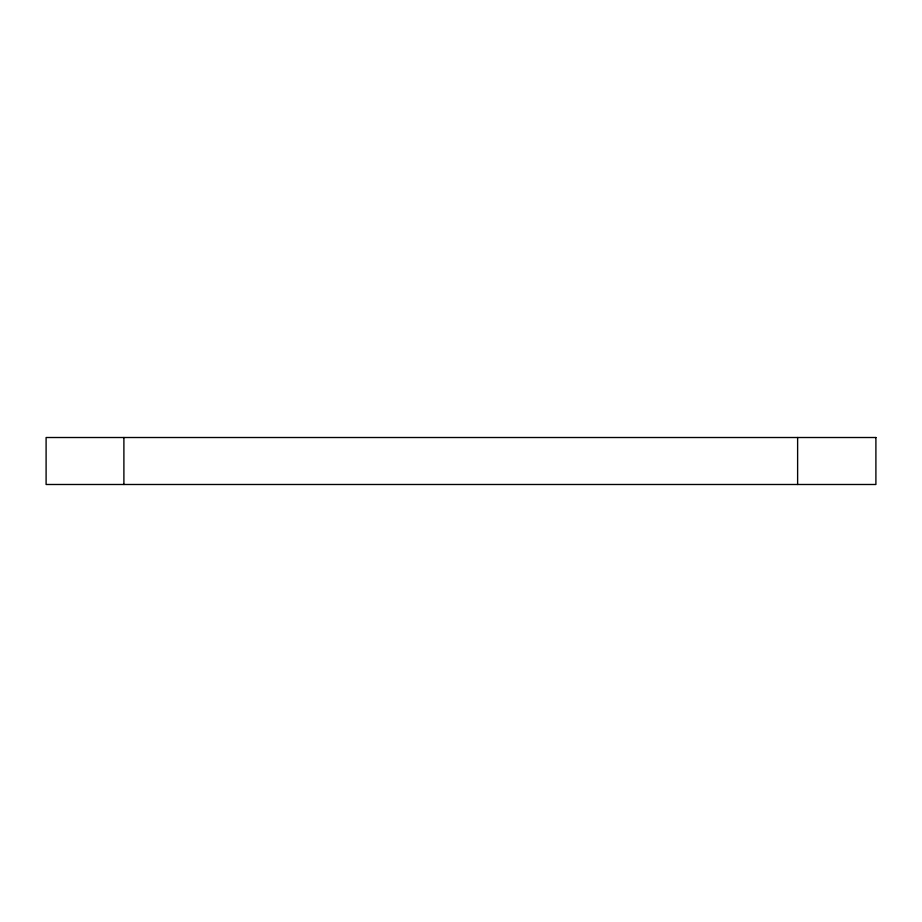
<?xml version="1.0" encoding="UTF-8"?>
<svg xmlns="http://www.w3.org/2000/svg" width="922" height="922" viewBox="0 0 922 922"><rect width="100%" height="100%" fill="white"/><g stroke="black" fill="none" stroke-linecap="round" stroke-linejoin="round"><path stroke-width="1.38" d="M797.622 437.512L797.622 484.488M123.894 437.512L123.894 484.488M875.9 437.512L46.1 437.512L46.1 484.488L875.9 484.488L875.9 437.512"/></g></svg>
